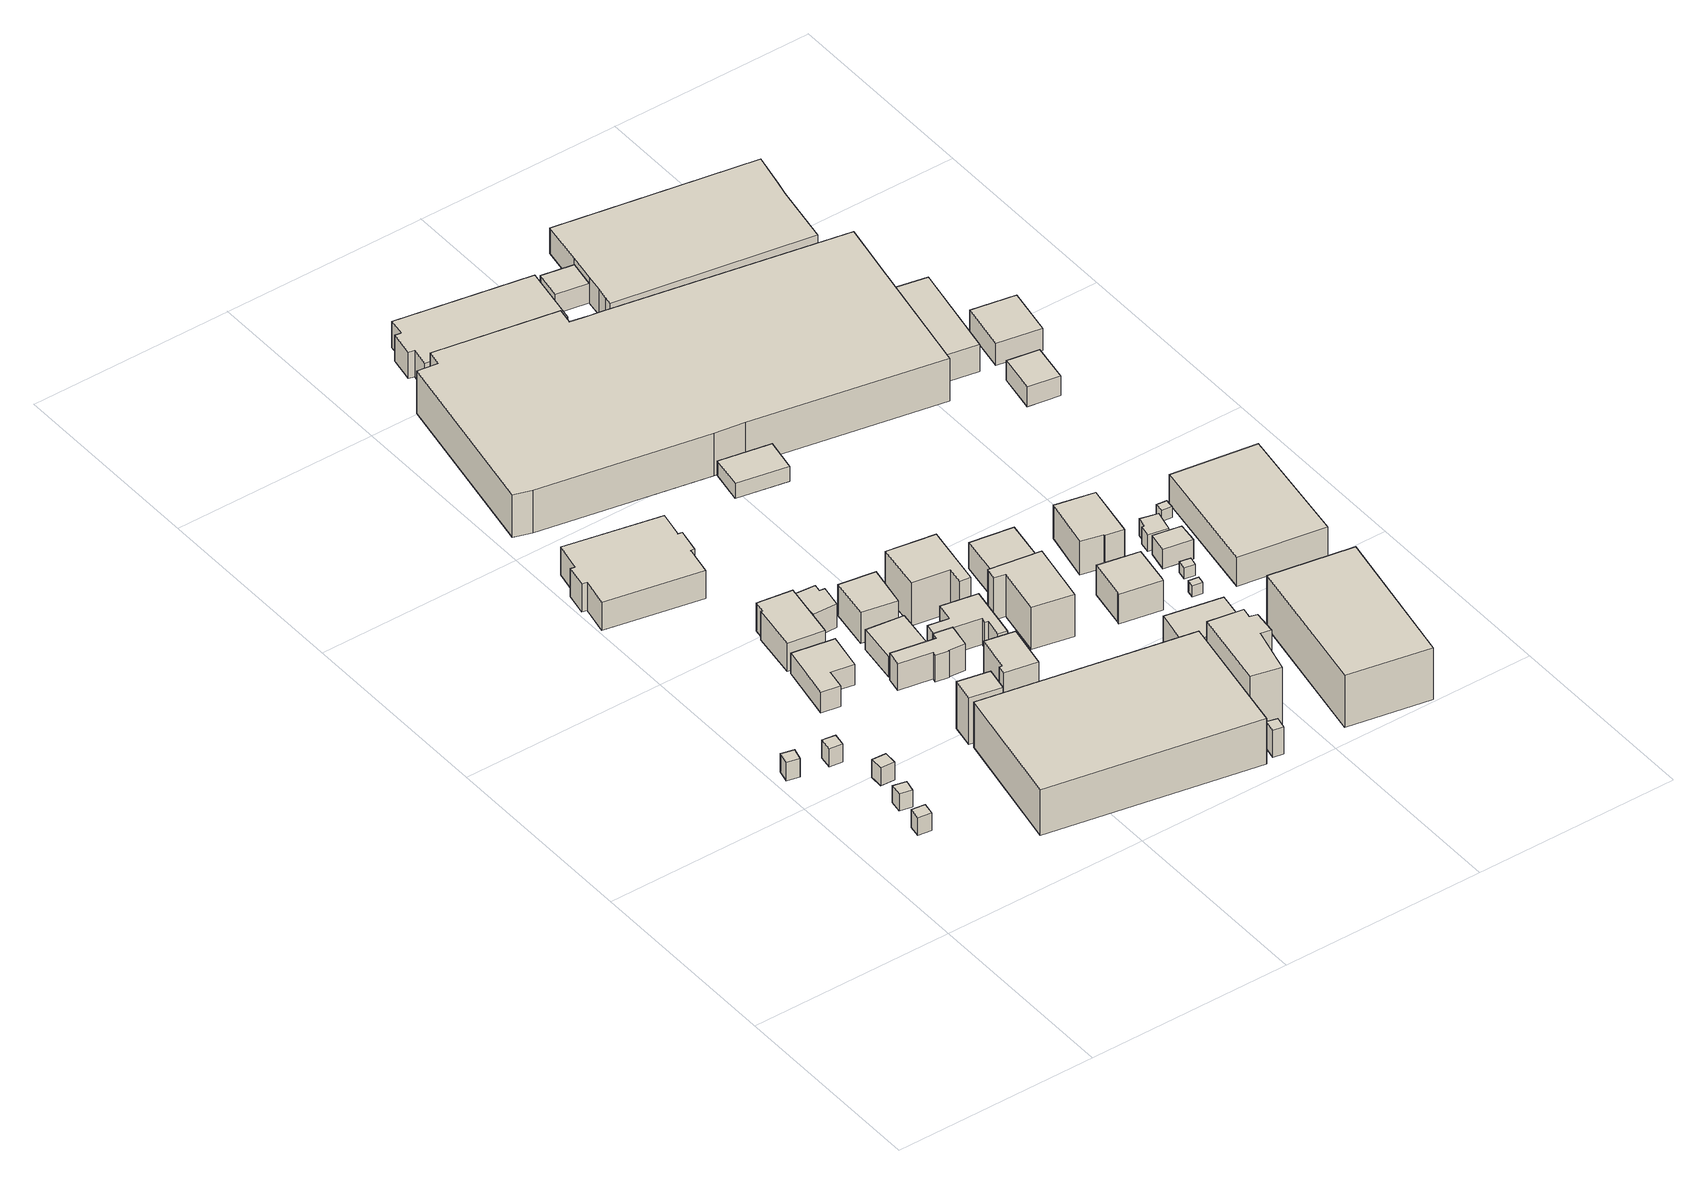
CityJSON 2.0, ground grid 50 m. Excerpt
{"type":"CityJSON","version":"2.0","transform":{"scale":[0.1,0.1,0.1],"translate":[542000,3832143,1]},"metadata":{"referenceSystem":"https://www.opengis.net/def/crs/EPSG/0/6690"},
"CityObjects":{
"building1":{"type":"Building","attributes":{"計測周辺長":12.37,"1/2500図郭":85,"区名":"大正区","町丁目名称":"船町１丁目","街区番号":3,"class":"3001","usage":"441","measuredHeight":5,"storeysAboveGround":1,"BuildingDetailAttribute.buildingRoofEdgeArea":9.56,"BuildingDetailAttribute.buildingStructureType":"610","BuildingDetailAttribute.buildingStructureOrgType":"2","BuildingDetailAttribute.detailedUsage":"1520","BuildingDetailAttribute.specifiedBuildingCoverageRate":0.6,"BuildingDetailAttribute.surveyYear":2017,"BuildingTsunamiRiskAttribute.description":"1","BuildingTsunamiRiskAttribute.rank":"2","BuildingTsunamiRiskAttribute.depth":1.52,"BuildingHighTideRiskAttribute.description":"1","BuildingHighTideRiskAttribute.rank":"3","BuildingHighTideRiskAttribute.depth":4.43,"BuildingIDAttribute.prefecture":"27","BuildingIDAttribute.city":"27108"},"geometry":[{"type":"Solid","lod":"1","boundaries":[[[[0,1,2,3]],[[2,4,5,3]],[[1,6,4,2]],[[0,7,6,1]],[[3,5,7,0]],[[4,6,7,5]]]]}]},
"building2":{"type":"Building","attributes":{"計測周辺長":12.66,"1/2500図郭":85,"区名":"大正区","町丁目名称":"船町１丁目","街区番号":3,"class":"3001","usage":"441","measuredHeight":4.8,"storeysAboveGround":1,"BuildingDetailAttribute.buildingRoofEdgeArea":10,"BuildingDetailAttribute.buildingStructureType":"610","BuildingDetailAttribute.buildingStructureOrgType":"2","BuildingDetailAttribute.detailedUsage":"1520","BuildingDetailAttribute.specifiedBuildingCoverageRate":0.6,"BuildingDetailAttribute.surveyYear":2017,"BuildingTsunamiRiskAttribute.description":"1","BuildingTsunamiRiskAttribute.rank":"2","BuildingTsunamiRiskAttribute.depth":1.69,"BuildingHighTideRiskAttribute.description":"1","BuildingHighTideRiskAttribute.rank":"3","BuildingHighTideRiskAttribute.depth":4.6,"BuildingIDAttribute.prefecture":"27","BuildingIDAttribute.city":"27108"},"geometry":[{"type":"Solid","lod":"1","boundaries":[[[[8,9,10,11]],[[10,12,13,11]],[[9,14,12,10]],[[8,15,14,9]],[[11,13,15,8]],[[12,14,15,13]]]]}]},
"building3":{"type":"Building","attributes":{"計測周辺長":12.56,"1/2500図郭":85,"区名":"大正区","町丁目名称":"船町１丁目","街区番号":3,"class":"3001","usage":"441","measuredHeight":4.5,"storeysAboveGround":1,"BuildingDetailAttribute.buildingRoofEdgeArea":9.84,"BuildingDetailAttribute.buildingStructureType":"610","BuildingDetailAttribute.buildingStructureOrgType":"2","BuildingDetailAttribute.detailedUsage":"1520","BuildingDetailAttribute.specifiedBuildingCoverageRate":0.6,"BuildingDetailAttribute.surveyYear":2017,"BuildingTsunamiRiskAttribute.description":"1","BuildingTsunamiRiskAttribute.rank":"2","BuildingTsunamiRiskAttribute.depth":1.71,"BuildingHighTideRiskAttribute.description":"1","BuildingHighTideRiskAttribute.rank":"3","BuildingHighTideRiskAttribute.depth":4.62,"BuildingIDAttribute.prefecture":"27","BuildingIDAttribute.city":"27108"},"geometry":[{"type":"Solid","lod":"1","boundaries":[[[[16,17,18,19]],[[18,20,21,19]],[[17,22,20,18]],[[16,23,22,17]],[[19,21,23,16]],[[20,22,23,21]]]]}]},
"building4":{"type":"Building","attributes":{"計測周辺長":13.15,"1/2500図郭":85,"区名":"大正区","町丁目名称":"船町１丁目","街区番号":3,"class":"3001","usage":"441","measuredHeight":4.9,"storeysAboveGround":1,"BuildingDetailAttribute.buildingRoofEdgeArea":10.81,"BuildingDetailAttribute.buildingStructureType":"610","BuildingDetailAttribute.buildingStructureOrgType":"2","BuildingDetailAttribute.detailedUsage":"1520","BuildingDetailAttribute.specifiedBuildingCoverageRate":0.6,"BuildingDetailAttribute.surveyYear":2017,"BuildingTsunamiRiskAttribute.description":"1","BuildingTsunamiRiskAttribute.rank":"2","BuildingTsunamiRiskAttribute.depth":1.57,"BuildingHighTideRiskAttribute.description":"1","BuildingHighTideRiskAttribute.rank":"3","BuildingHighTideRiskAttribute.depth":4.48,"BuildingIDAttribute.prefecture":"27","BuildingIDAttribute.city":"27108"},"geometry":[{"type":"Solid","lod":"1","boundaries":[[[[24,25,26,27]],[[26,28,29,27]],[[25,30,28,26]],[[24,31,30,25]],[[27,29,31,24]],[[28,30,31,29]]]]}]},
"building5":{"type":"Building","attributes":{"計測周辺長":13.54,"1/2500図郭":85,"区名":"大正区","町丁目名称":"船町１丁目","街区番号":3,"class":"3001","usage":"441","measuredHeight":4.8,"storeysAboveGround":1,"BuildingDetailAttribute.buildingRoofEdgeArea":11.44,"BuildingDetailAttribute.buildingStructureType":"610","BuildingDetailAttribute.buildingStructureOrgType":"2","BuildingDetailAttribute.detailedUsage":"1520","BuildingDetailAttribute.specifiedBuildingCoverageRate":0.6,"BuildingDetailAttribute.surveyYear":2017,"BuildingTsunamiRiskAttribute.description":"1","BuildingTsunamiRiskAttribute.rank":"2","BuildingTsunamiRiskAttribute.depth":1.72,"BuildingHighTideRiskAttribute.description":"1","BuildingHighTideRiskAttribute.rank":"3","BuildingHighTideRiskAttribute.depth":4.63,"BuildingIDAttribute.prefecture":"27","BuildingIDAttribute.city":"27108"},"geometry":[{"type":"Solid","lod":"1","boundaries":[[[[32,33,34,35]],[[34,36,37,35]],[[33,38,36,34]],[[32,39,38,33]],[[35,37,39,32]],[[36,38,39,37]]]]}]},
"building6":{"type":"Building","attributes":{"計測周辺長":45.14,"1/2500図郭":85,"区名":"大正区","町丁目名称":"船町１丁目","街区番号":3,"class":"3001","usage":"441","measuredHeight":5.5,"storeysAboveGround":2,"BuildingDetailAttribute.buildingRoofEdgeArea":101.38,"BuildingDetailAttribute.buildingStructureType":"610","BuildingDetailAttribute.buildingStructureOrgType":"2","BuildingDetailAttribute.detailedUsage":"1520","BuildingDetailAttribute.specifiedBuildingCoverageRate":0.6,"BuildingDetailAttribute.surveyYear":2017,"BuildingTsunamiRiskAttribute.description":"1","BuildingTsunamiRiskAttribute.rank":"2","BuildingTsunamiRiskAttribute.depth":1.79,"BuildingHighTideRiskAttribute.description":"1","BuildingHighTideRiskAttribute.rank":"3","BuildingHighTideRiskAttribute.depth":4.7,"BuildingIDAttribute.prefecture":"27","BuildingIDAttribute.city":"27108"},"geometry":[{"type":"Solid","lod":"1","boundaries":[[[[40,41,42,43,44,45]],[[44,46,47,45]],[[43,48,46,44]],[[42,49,48,43]],[[41,50,49,42]],[[40,51,50,41]],[[45,47,51,40]],[[46,48,49,50,51,47]]]]}]},
"building7":{"type":"Building","attributes":{"class":"3001","measuredHeight":7.7,"BuildingDetailAttribute.specifiedBuildingCoverageRate":0.6,"BuildingDetailAttribute.surveyYear":2017,"BuildingTsunamiRiskAttribute.description":"1","BuildingTsunamiRiskAttribute.rank":"2","BuildingTsunamiRiskAttribute.depth":1.95,"BuildingHighTideRiskAttribute.description":"1","BuildingHighTideRiskAttribute.rank":"3","BuildingHighTideRiskAttribute.depth":4.87,"BuildingIDAttribute.prefecture":"27","BuildingIDAttribute.city":"27108"},"geometry":[{"type":"Solid","lod":"1","boundaries":[[[[52,53,54,55,56,57,58,59,60,61,62,63]],[[62,64,65,63]],[[61,66,64,62]],[[60,67,66,61]],[[59,68,67,60]],[[58,69,68,59]],[[57,70,69,58]],[[56,71,70,57]],[[55,72,71,56]],[[54,73,72,55]],[[53,74,73,54]],[[52,75,74,53]],[[63,65,75,52]],[[64,66,67,68,69,70,71,72,73,74,75,65]]]]}]},
"building8":{"type":"Building","attributes":{"計測周辺長":47.11,"1/2500図郭":85,"区名":"大正区","町丁目名称":"船町１丁目","街区番号":3,"class":"3001","usage":"441","measuredHeight":7.6,"storeysAboveGround":1,"BuildingDetailAttribute.buildingRoofEdgeArea":130.25,"BuildingDetailAttribute.buildingStructureType":"610","BuildingDetailAttribute.buildingStructureOrgType":"2","BuildingDetailAttribute.detailedUsage":"1520","BuildingDetailAttribute.specifiedBuildingCoverageRate":0.6,"BuildingDetailAttribute.surveyYear":2017,"BuildingTsunamiRiskAttribute.description":"1","BuildingTsunamiRiskAttribute.rank":"2","BuildingTsunamiRiskAttribute.depth":1.76,"BuildingHighTideRiskAttribute.description":"1","BuildingHighTideRiskAttribute.rank":"3","BuildingHighTideRiskAttribute.depth":4.67,"BuildingIDAttribute.prefecture":"27","BuildingIDAttribute.city":"27108"},"geometry":[{"type":"Solid","lod":"1","boundaries":[[[[76,77,78,79,80,81]],[[80,82,83,81]],[[79,84,82,80]],[[78,85,84,79]],[[77,86,85,78]],[[76,87,86,77]],[[81,83,87,76]],[[82,84,85,86,87,83]]]]}]},
"building9":{"type":"Building","attributes":{"計測周辺長":28.7,"1/2500図郭":85,"区名":"大正区","町丁目名称":"船町１丁目","街区番号":3,"class":"3001","usage":"441","measuredHeight":12.5,"storeysAboveGround":2,"BuildingDetailAttribute.buildingRoofEdgeArea":49.72,"BuildingDetailAttribute.buildingStructureType":"610","BuildingDetailAttribute.buildingStructureOrgType":"2","BuildingDetailAttribute.detailedUsage":"1520","BuildingDetailAttribute.specifiedBuildingCoverageRate":0.6,"BuildingDetailAttribute.surveyYear":2017,"BuildingTsunamiRiskAttribute.description":"1","BuildingTsunamiRiskAttribute.rank":"2","BuildingTsunamiRiskAttribute.depth":1.76,"BuildingHighTideRiskAttribute.description":"1","BuildingHighTideRiskAttribute.rank":"3","BuildingHighTideRiskAttribute.depth":4.67,"BuildingIDAttribute.prefecture":"27","BuildingIDAttribute.city":"27108"},"geometry":[{"type":"Solid","lod":"1","boundaries":[[[[88,89,90,91]],[[90,92,93,91]],[[89,94,92,90]],[[88,95,94,89]],[[91,93,95,88]],[[92,94,95,93]]]]}]},
"building10":{"type":"Building","attributes":{"計測周辺長":27.7,"1/2500図郭":85,"区名":"大正区","町丁目名称":"船町１丁目","街区番号":3,"class":"3001","usage":"441","measuredHeight":6.4,"storeysAboveGround":1,"BuildingDetailAttribute.buildingRoofEdgeArea":45.66,"BuildingDetailAttribute.buildingStructureType":"610","BuildingDetailAttribute.buildingStructureOrgType":"2","BuildingDetailAttribute.detailedUsage":"1520","BuildingDetailAttribute.specifiedBuildingCoverageRate":0.6,"BuildingDetailAttribute.surveyYear":2017,"BuildingTsunamiRiskAttribute.description":"1","BuildingTsunamiRiskAttribute.rank":"2","BuildingTsunamiRiskAttribute.depth":1.64,"BuildingHighTideRiskAttribute.description":"1","BuildingHighTideRiskAttribute.rank":"3","BuildingHighTideRiskAttribute.depth":4.55,"BuildingIDAttribute.prefecture":"27","BuildingIDAttribute.city":"27108"},"geometry":[{"type":"Solid","lod":"1","boundaries":[[[[96,97,98,99,100,101]],[[100,102,103,101]],[[99,104,102,100]],[[98,105,104,99]],[[97,106,105,98]],[[96,107,106,97]],[[101,103,107,96]],[[102,104,105,106,107,103]]]]}]},
"building11":{"type":"Building","attributes":{"class":"3001","measuredHeight":7.2,"BuildingDetailAttribute.specifiedBuildingCoverageRate":0.6,"BuildingDetailAttribute.surveyYear":2017,"BuildingTsunamiRiskAttribute.description":"1","BuildingTsunamiRiskAttribute.rank":"2","BuildingTsunamiRiskAttribute.depth":1.69,"BuildingHighTideRiskAttribute.description":"1","BuildingHighTideRiskAttribute.rank":"3","BuildingHighTideRiskAttribute.depth":4.6,"BuildingIDAttribute.prefecture":"27","BuildingIDAttribute.city":"27108"},"geometry":[{"type":"Solid","lod":"1","boundaries":[[[[108,109,110,111,112,113,114,115,116,117]],[[116,118,119,117]],[[115,120,118,116]],[[114,121,120,115]],[[113,122,121,114]],[[112,123,122,113]],[[111,124,123,112]],[[110,125,124,111]],[[109,126,125,110]],[[108,127,126,109]],[[117,119,127,108]],[[118,120,121,122,123,124,125,126,127,119]]]]}]},
"building12":{"type":"Building","attributes":{"class":"3001","measuredHeight":16.6,"BuildingDetailAttribute.specifiedBuildingCoverageRate":0.6,"BuildingDetailAttribute.surveyYear":2017,"BuildingTsunamiRiskAttribute.description":"1","BuildingTsunamiRiskAttribute.rank":"2","BuildingTsunamiRiskAttribute.depth":1.67,"BuildingHighTideRiskAttribute.description":"1","BuildingHighTideRiskAttribute.rank":"3","BuildingHighTideRiskAttribute.depth":4.59,"BuildingIDAttribute.prefecture":"27","BuildingIDAttribute.city":"27108"},"geometry":[{"type":"Solid","lod":"1","boundaries":[[[[128,129,130,131,132,133]],[[132,134,135,133]],[[131,136,134,132]],[[130,137,136,131]],[[129,138,137,130]],[[128,139,138,129]],[[133,135,139,128]],[[134,136,137,138,139,135]]]]}]},
"building13":{"type":"Building","attributes":{"計測周辺長":38.89,"1/2500図郭":85,"区名":"大正区","町丁目名称":"船町１丁目","街区番号":3,"class":"3001","usage":"441","measuredHeight":5.4,"storeysAboveGround":1,"BuildingDetailAttribute.buildingRoofEdgeArea":94.38,"BuildingDetailAttribute.buildingStructureType":"610","BuildingDetailAttribute.buildingStructureOrgType":"2","BuildingDetailAttribute.detailedUsage":"1520","BuildingDetailAttribute.specifiedBuildingCoverageRate":0.6,"BuildingDetailAttribute.surveyYear":2017,"BuildingTsunamiRiskAttribute.description":"1","BuildingTsunamiRiskAttribute.rank":"2","BuildingTsunamiRiskAttribute.depth":1.75,"BuildingHighTideRiskAttribute.description":"1","BuildingHighTideRiskAttribute.rank":"3","BuildingHighTideRiskAttribute.depth":4.66,"BuildingIDAttribute.prefecture":"27","BuildingIDAttribute.city":"27108"},"geometry":[{"type":"Solid","lod":"1","boundaries":[[[[140,141,142,143]],[[142,144,145,143]],[[141,146,144,142]],[[140,147,146,141]],[[143,145,147,140]],[[144,146,147,145]]]]}]},
"building14":{"type":"Building","attributes":{"計測周辺長":167.39,"1/2500図郭":85,"区名":"大正区","町丁目名称":"船町１丁目","街区番号":3,"class":"3001","usage":"441","measuredHeight":12.2,"storeysAboveGround":2,"BuildingDetailAttribute.buildingRoofEdgeArea":1646.12,"BuildingDetailAttribute.buildingStructureType":"610","BuildingDetailAttribute.buildingStructureOrgType":"2","BuildingDetailAttribute.detailedUsage":"1520","BuildingDetailAttribute.specifiedBuildingCoverageRate":0.6,"BuildingDetailAttribute.surveyYear":2017,"BuildingTsunamiRiskAttribute.description":"1","BuildingTsunamiRiskAttribute.rank":"2","BuildingTsunamiRiskAttribute.depth":1.86,"BuildingHighTideRiskAttribute.description":"1","BuildingHighTideRiskAttribute.rank":"3","BuildingHighTideRiskAttribute.depth":4.91,"BuildingIDAttribute.prefecture":"27","BuildingIDAttribute.city":"27108"},"geometry":[{"type":"Solid","lod":"1","boundaries":[[[[148,149,150,151]],[[150,152,153,151]],[[149,154,152,150]],[[148,155,154,149]],[[151,153,155,148]],[[152,154,155,153]]]]}]},
"building15":{"type":"Building","attributes":{"計測周辺長":38.15,"1/2500図郭":85,"区名":"大正区","町丁目名称":"船町１丁目","街区番号":3,"class":"3001","usage":"441","measuredHeight":8.4,"storeysAboveGround":2,"BuildingDetailAttribute.buildingRoofEdgeArea":90.38,"BuildingDetailAttribute.buildingStructureType":"610","BuildingDetailAttribute.buildingStructureOrgType":"2","BuildingDetailAttribute.detailedUsage":"1520","BuildingDetailAttribute.specifiedBuildingCoverageRate":0.6,"BuildingDetailAttribute.surveyYear":2017,"BuildingTsunamiRiskAttribute.description":"1","BuildingTsunamiRiskAttribute.rank":"2","BuildingTsunamiRiskAttribute.depth":1.72,"BuildingHighTideRiskAttribute.description":"1","BuildingHighTideRiskAttribute.rank":"3","BuildingHighTideRiskAttribute.depth":4.63,"BuildingIDAttribute.prefecture":"27","BuildingIDAttribute.city":"27108"},"geometry":[{"type":"Solid","lod":"1","boundaries":[[[[156,157,158,159]],[[158,160,161,159]],[[157,162,160,158]],[[156,163,162,157]],[[159,161,163,156]],[[160,162,163,161]]]]}]},
"building16":{"type":"Building","attributes":{"class":"3001","measuredHeight":7,"BuildingDetailAttribute.specifiedBuildingCoverageRate":0.6,"BuildingDetailAttribute.surveyYear":2017,"BuildingTsunamiRiskAttribute.description":"1","BuildingTsunamiRiskAttribute.rank":"2","BuildingTsunamiRiskAttribute.depth":1.66,"BuildingHighTideRiskAttribute.description":"1","BuildingHighTideRiskAttribute.rank":"3","BuildingHighTideRiskAttribute.depth":4.57,"BuildingIDAttribute.prefecture":"27","BuildingIDAttribute.city":"27108"},"geometry":[{"type":"Solid","lod":"1","boundaries":[[[[164,165,166,167,168,169,170,171,172,173]],[[172,174,175,173]],[[171,176,174,172]],[[170,177,176,171]],[[169,178,177,170]],[[168,179,178,169]],[[167,180,179,168]],[[166,181,180,167]],[[165,182,181,166]],[[164,183,182,165]],[[173,175,183,164]],[[174,176,177,178,179,180,181,182,183,175]]]]}]},
"building17":{"type":"Building","attributes":{"計測周辺長":53.87,"1/2500図郭":85,"区名":"大正区","町丁目名称":"船町１丁目","街区番号":3,"class":"3001","usage":"441","measuredHeight":11.6,"storeysAboveGround":1,"BuildingDetailAttribute.buildingRoofEdgeArea":165.25,"BuildingDetailAttribute.buildingStructureType":"610","BuildingDetailAttribute.buildingStructureOrgType":"2","BuildingDetailAttribute.detailedUsage":"1520","BuildingDetailAttribute.specifiedBuildingCoverageRate":0.6,"BuildingDetailAttribute.surveyYear":2017,"BuildingTsunamiRiskAttribute.description":"1","BuildingTsunamiRiskAttribute.rank":"2","BuildingTsunamiRiskAttribute.depth":1.7,"BuildingHighTideRiskAttribute.description":"1","BuildingHighTideRiskAttribute.rank":"3","BuildingHighTideRiskAttribute.depth":4.6,"BuildingIDAttribute.prefecture":"27","BuildingIDAttribute.city":"27108"},"geometry":[{"type":"Solid","lod":"1","boundaries":[[[[184,185,186,187,188,189]],[[188,190,191,189]],[[187,192,190,188]],[[186,193,192,187]],[[185,194,193,186]],[[184,195,194,185]],[[189,191,195,184]],[[190,192,193,194,195,191]]]]}]},
"building18":{"type":"Building","attributes":{"計測周辺長":11.59,"1/2500図郭":85,"区名":"大正区","町丁目名称":"船町１丁目","街区番号":3,"class":"3001","usage":"441","measuredHeight":7.3,"storeysAboveGround":1,"BuildingDetailAttribute.buildingRoofEdgeArea":8.28,"BuildingDetailAttribute.buildingStructureType":"610","BuildingDetailAttribute.buildingStructureOrgType":"2","BuildingDetailAttribute.detailedUsage":"1520","BuildingDetailAttribute.specifiedBuildingCoverageRate":0.6,"BuildingDetailAttribute.surveyYear":2017,"BuildingTsunamiRiskAttribute.description":"1","BuildingTsunamiRiskAttribute.rank":"2","BuildingTsunamiRiskAttribute.depth":1.67,"BuildingHighTideRiskAttribute.description":"1","BuildingHighTideRiskAttribute.rank":"3","BuildingHighTideRiskAttribute.depth":4.57,"BuildingIDAttribute.prefecture":"27","BuildingIDAttribute.city":"27108"},"geometry":[{"type":"Solid","lod":"1","boundaries":[[[[196,197,198,199]],[[198,200,201,199]],[[197,202,200,198]],[[196,203,202,197]],[[199,201,203,196]],[[200,202,203,201]]]]}]},
"building19":{"type":"Building","attributes":{"計測周辺長":56.01,"1/2500図郭":85,"区名":"大正区","町丁目名称":"船町１丁目","街区番号":3,"class":"3001","usage":"441","measuredHeight":11.4,"storeysAboveGround":1,"BuildingDetailAttribute.buildingRoofEdgeArea":161.53,"BuildingDetailAttribute.buildingStructureType":"610","BuildingDetailAttribute.buildingStructureOrgType":"2","BuildingDetailAttribute.detailedUsage":"1520","BuildingDetailAttribute.specifiedBuildingCoverageRate":0.6,"BuildingDetailAttribute.surveyYear":2017,"BuildingTsunamiRiskAttribute.description":"1","BuildingTsunamiRiskAttribute.rank":"2","BuildingTsunamiRiskAttribute.depth":1.62,"BuildingHighTideRiskAttribute.description":"1","BuildingHighTideRiskAttribute.rank":"3","BuildingHighTideRiskAttribute.depth":4.53,"BuildingIDAttribute.prefecture":"27","BuildingIDAttribute.city":"27108"},"geometry":[{"type":"Solid","lod":"1","boundaries":[[[[204,205,206,207,208,209]],[[208,210,211,209]],[[207,212,210,208]],[[206,213,212,207]],[[205,214,213,206]],[[204,215,214,205]],[[209,211,215,204]],[[210,212,213,214,215,211]]]]}]},
"building20":{"type":"Building","attributes":{"計測周辺長":41.71,"1/2500図郭":85,"区名":"大正区","町丁目名称":"船町１丁目","街区番号":3,"class":"3001","usage":"441","measuredHeight":3.9,"storeysAboveGround":1,"BuildingDetailAttribute.buildingRoofEdgeArea":104.07,"BuildingDetailAttribute.buildingStructureType":"610","BuildingDetailAttribute.buildingStructureOrgType":"2","BuildingDetailAttribute.detailedUsage":"1520","BuildingDetailAttribute.specifiedBuildingCoverageRate":0.6,"BuildingDetailAttribute.surveyYear":2017,"BuildingTsunamiRiskAttribute.description":"1","BuildingTsunamiRiskAttribute.rank":"2","BuildingTsunamiRiskAttribute.depth":1.75,"BuildingHighTideRiskAttribute.description":"1","BuildingHighTideRiskAttribute.rank":"3","BuildingHighTideRiskAttribute.depth":4.67,"BuildingIDAttribute.prefecture":"27","BuildingIDAttribute.city":"27108"},"geometry":[{"type":"Solid","lod":"1","boundaries":[[[[216,217,218,219]],[[218,220,221,219]],[[217,222,220,218]],[[216,223,222,217]],[[219,221,223,216]],[[220,222,223,221]]]]}]},
"building21":{"type":"Building","attributes":{"class":"3001","measuredHeight":7.1,"BuildingDetailAttribute.specifiedBuildingCoverageRate":0.6,"BuildingDetailAttribute.surveyYear":2017,"BuildingTsunamiRiskAttribute.description":"1","BuildingTsunamiRiskAttribute.rank":"2","BuildingTsunamiRiskAttribute.depth":2.32,"BuildingHighTideRiskAttribute.description":"1","BuildingHighTideRiskAttribute.rank":"4","BuildingHighTideRiskAttribute.depth":5.25,"BuildingIDAttribute.prefecture":"27","BuildingIDAttribute.city":"27108"},"geometry":[{"type":"Solid","lod":"1","boundaries":[[[[224,225,226,227,228,229,230,231]],[[230,232,233,231]],[[229,234,232,230]],[[228,235,234,229]],[[227,236,235,228]],[[226,237,236,227]],[[225,238,237,226]],[[224,239,238,225]],[[231,233,239,224]],[[232,234,235,236,237,238,239,233]]]]}]},
"building22":{"type":"Building","attributes":{"計測周辺長":60.55,"1/2500図郭":85,"区名":"大正区","町丁目名称":"船町１丁目","街区番号":3,"class":"3001","usage":"441","measuredHeight":15.5,"storeysAboveGround":1,"BuildingDetailAttribute.buildingRoofEdgeArea":175.75,"BuildingDetailAttribute.buildingStructureType":"610","BuildingDetailAttribute.buildingStructureOrgType":"2","BuildingDetailAttribute.detailedUsage":"1520","BuildingDetailAttribute.specifiedBuildingCoverageRate":0.6,"BuildingDetailAttribute.surveyYear":2017,"BuildingTsunamiRiskAttribute.description":"1","BuildingTsunamiRiskAttribute.rank":"2","BuildingTsunamiRiskAttribute.depth":1.81,"BuildingHighTideRiskAttribute.description":"1","BuildingHighTideRiskAttribute.rank":"3","BuildingHighTideRiskAttribute.depth":4.71,"BuildingIDAttribute.prefecture":"27","BuildingIDAttribute.city":"27108"},"geometry":[{"type":"Solid","lod":"1","boundaries":[[[[240,241,242,243,244,245,246,247]],[[246,248,249,247]],[[245,250,248,246]],[[244,251,250,245]],[[243,252,251,244]],[[242,253,252,243]],[[241,254,253,242]],[[240,255,254,241]],[[247,249,255,240]],[[248,250,251,252,253,254,255,249]]]]}]},
"building23":{"type":"Building","attributes":{"計測周辺長":47.18,"1/2500図郭":85,"区名":"大正区","町丁目名称":"船町１丁目","街区番号":3,"class":"3001","usage":"441","measuredHeight":6.9,"storeysAboveGround":2,"BuildingDetailAttribute.buildingRoofEdgeArea":137.81,"BuildingDetailAttribute.buildingStructureType":"610","BuildingDetailAttribute.buildingStructureOrgType":"2","BuildingDetailAttribute.detailedUsage":"1520","BuildingDetailAttribute.specifiedBuildingCoverageRate":0.6,"BuildingDetailAttribute.surveyYear":2017,"BuildingTsunamiRiskAttribute.description":"1","BuildingTsunamiRiskAttribute.rank":"2","BuildingTsunamiRiskAttribute.depth":1.68,"BuildingHighTideRiskAttribute.description":"1","BuildingHighTideRiskAttribute.rank":"3","BuildingHighTideRiskAttribute.depth":4.58,"BuildingIDAttribute.prefecture":"27","BuildingIDAttribute.city":"27108"},"geometry":[{"type":"Solid","lod":"1","boundaries":[[[[256,257,258,259]],[[258,260,261,259]],[[257,262,260,258]],[[256,263,262,257]],[[259,261,263,256]],[[260,262,263,261]]]]}]},
"building24":{"type":"Building","attributes":{"計測周辺長":299.87,"1/2500図郭":85,"区名":"大正区","町丁目名称":"船町１丁目","街区番号":3,"class":"3001","usage":"441","measuredHeight":11.5,"storeysAboveGround":1,"BuildingDetailAttribute.buildingRoofEdgeArea":4706.51,"BuildingDetailAttribute.buildingStructureType":"610","BuildingDetailAttribute.buildingStructureOrgType":"2","BuildingDetailAttribute.detailedUsage":"1520","BuildingDetailAttribute.specifiedBuildingCoverageRate":0.6,"BuildingDetailAttribute.surveyYear":2017,"BuildingTsunamiRiskAttribute.description":"1","BuildingTsunamiRiskAttribute.rank":"2","BuildingTsunamiRiskAttribute.depth":2.06,"BuildingHighTideRiskAttribute.description":"1","BuildingHighTideRiskAttribute.rank":"4","BuildingHighTideRiskAttribute.depth":5,"BuildingIDAttribute.prefecture":"27","BuildingIDAttribute.city":"27108"},"geometry":[{"type":"Solid","lod":"1","boundaries":[[[[264,265,266,267,268,269,270,271,272,273,274,275,276,277,278,279,280]],[[279,281,282,280]],[[278,283,281,279]],[[277,284,283,278]],[[276,285,284,277]],[[275,286,285,276]],[[274,287,286,275]],[[273,288,287,274]],[[272,289,288,273]],[[271,290,289,272]],[[270,291,290,271]],[[269,292,291,270]],[[268,293,292,269]],[[267,294,293,268]],[[266,295,294,267]],[[265,296,295,266]],[[264,297,296,265]],[[280,282,297,264]],[[281,283,284,285,286,287,288,289,290,291,292,293,294,295,296,297,282]]]]}]},
"building25":{"type":"Building","attributes":{"計測周辺長":48.15,"1/2500図郭":85,"区名":"大正区","町丁目名称":"船町１丁目","街区番号":3,"class":"3001","usage":"441","measuredHeight":8,"storeysAboveGround":1,"BuildingDetailAttribute.buildingRoofEdgeArea":140.44,"BuildingDetailAttribute.buildingStructureType":"610","BuildingDetailAttribute.buildingStructureOrgType":"2","BuildingDetailAttribute.detailedUsage":"1520","BuildingDetailAttribute.specifiedBuildingCoverageRate":0.6,"BuildingDetailAttribute.surveyYear":2017,"BuildingTsunamiRiskAttribute.description":"1","BuildingTsunamiRiskAttribute.rank":"2","BuildingTsunamiRiskAttribute.depth":1.81,"BuildingHighTideRiskAttribute.description":"1","BuildingHighTideRiskAttribute.rank":"3","BuildingHighTideRiskAttribute.depth":4.71,"BuildingIDAttribute.prefecture":"27","BuildingIDAttribute.city":"27108"},"geometry":[{"type":"Solid","lod":"1","boundaries":[[[[298,299,300,301]],[[300,302,303,301]],[[299,304,302,300]],[[298,305,304,299]],[[301,303,305,298]],[[302,304,305,303]]]]}]},
"building26":{"type":"Building","attributes":{"計測周辺長":41.48,"1/2500図郭":85,"区名":"大正区","町丁目名称":"船町１丁目","街区番号":3,"class":"3001","usage":"441","measuredHeight":8,"storeysAboveGround":1,"BuildingDetailAttribute.buildingRoofEdgeArea":107.53,"BuildingDetailAttribute.buildingStructureType":"610","BuildingDetailAttribute.buildingStructureOrgType":"2","BuildingDetailAttribute.detailedUsage":"1520","BuildingDetailAttribute.specifiedBuildingCoverageRate":0.6,"BuildingDetailAttribute.surveyYear":2017,"BuildingTsunamiRiskAttribute.description":"1","BuildingTsunamiRiskAttribute.rank":"2","BuildingTsunamiRiskAttribute.depth":1.74,"BuildingHighTideRiskAttribute.description":"1","BuildingHighTideRiskAttribute.rank":"3","BuildingHighTideRiskAttribute.depth":4.64,"BuildingIDAttribute.prefecture":"27","BuildingIDAttribute.city":"27108"},"geometry":[{"type":"Solid","lod":"1","boundaries":[[[[306,307,308,309,310,311]],[[310,312,313,311]],[[309,314,312,310]],[[308,315,314,309]],[[307,316,315,308]],[[306,317,316,307]],[[311,313,317,306]],[[312,314,315,316,317,313]]]]}]},
"building27":{"type":"Building","attributes":{"計測周辺長":46.49,"1/2500図郭":85,"区名":"大正区","町丁目名称":"船町１丁目","街区番号":3,"class":"3001","usage":"441","measuredHeight":9,"storeysAboveGround":2,"BuildingDetailAttribute.buildingRoofEdgeArea":131.12,"BuildingDetailAttribute.buildingStructureType":"610","BuildingDetailAttribute.buildingStructureOrgType":"2","BuildingDetailAttribute.detailedUsage":"1520","BuildingDetailAttribute.specifiedBuildingCoverageRate":0.6,"BuildingDetailAttribute.surveyYear":2017,"BuildingTsunamiRiskAttribute.description":"1","BuildingTsunamiRiskAttribute.rank":"2","BuildingTsunamiRiskAttribute.depth":1.73,"BuildingHighTideRiskAttribute.description":"1","BuildingHighTideRiskAttribute.rank":"3","BuildingHighTideRiskAttribute.depth":4.63,"BuildingIDAttribute.prefecture":"27","BuildingIDAttribute.city":"27108"},"geometry":[{"type":"Solid","lod":"1","boundaries":[[[[318,319,320,321,322,323]],[[322,324,325,323]],[[321,326,324,322]],[[320,327,326,321]],[[319,328,327,320]],[[318,329,328,319]],[[323,325,329,318]],[[324,326,327,328,329,325]]]]}]},
"building28":{"type":"Building","attributes":{"計測周辺長":302.09,"1/2500図郭":85,"区名":"大正区","町丁目名称":"船町１丁目","街区番号":3,"class":"3003","usage":"441","measuredHeight":5.3,"storeysAboveGround":1,"BuildingDetailAttribute.buildingRoofEdgeArea":2786.77,"BuildingDetailAttribute.buildingStructureType":"601","BuildingDetailAttribute.buildingStructureOrgType":"1","BuildingDetailAttribute.detailedUsage":"1520","BuildingDetailAttribute.specifiedBuildingCoverageRate":0.6,"BuildingDetailAttribute.surveyYear":2017,"BuildingTsunamiRiskAttribute.description":"1","BuildingTsunamiRiskAttribute.rank":"2","BuildingTsunamiRiskAttribute.depth":2.11,"BuildingHighTideRiskAttribute.description":"1","BuildingHighTideRiskAttribute.rank":"4","BuildingHighTideRiskAttribute.depth":5.01,"BuildingIDAttribute.prefecture":"27","BuildingIDAttribute.city":"27108"},"geometry":[{"type":"Solid","lod":"1","boundaries":[[[[330,331,332,333]],[[332,334,335,333]],[[331,336,334,332]],[[330,337,336,331]],[[333,335,337,330]],[[334,336,337,335]]]]}]},
"building29":{"type":"Building","attributes":{"class":"3001","BuildingDetailAttribute.specifiedBuildingCoverageRate":0.6,"BuildingDetailAttribute.surveyYear":2017,"BuildingTsunamiRiskAttribute.description":"1","BuildingTsunamiRiskAttribute.rank":"2","BuildingTsunamiRiskAttribute.depth":1.59,"BuildingHighTideRiskAttribute.description":"1","BuildingHighTideRiskAttribute.rank":"3","BuildingHighTideRiskAttribute.depth":4.49,"BuildingIDAttribute.prefecture":"27","BuildingIDAttribute.city":"27108"},"geometry":[{"type":"Solid","lod":"1","boundaries":[[[[338,339,340,341]],[[340,342,343,341]],[[339,344,342,340]],[[338,345,344,339]],[[341,343,345,338]],[[342,344,345,343]]]]}]},
"building30":{"type":"Building","attributes":{"計測周辺長":113.56,"1/2500図郭":85,"区名":"大正区","町丁目名称":"船町１丁目","街区番号":3,"class":"3001","usage":"441","measuredHeight":14,"storeysAboveGround":2,"BuildingDetailAttribute.buildingRoofEdgeArea":743.59,"BuildingDetailAttribute.buildingStructureType":"610","BuildingDetailAttribute.buildingStructureOrgType":"2","BuildingDetailAttribute.detailedUsage":"1520","BuildingDetailAttribute.specifiedBuildingCoverageRate":0.6,"BuildingDetailAttribute.surveyYear":2017,"BuildingTsunamiRiskAttribute.description":"1","BuildingTsunamiRiskAttribute.rank":"2","BuildingTsunamiRiskAttribute.depth":1.93,"BuildingHighTideRiskAttribute.description":"1","BuildingHighTideRiskAttribute.rank":"3","BuildingHighTideRiskAttribute.depth":4.83,"BuildingIDAttribute.prefecture":"27","BuildingIDAttribute.city":"27108"},"geometry":[{"type":"Solid","lod":"1","boundaries":[[[[346,347,348,349]],[[348,350,351,349]],[[347,352,350,348]],[[346,353,352,347]],[[349,351,353,346]],[[350,352,353,351]]]]}]},
"building31":{"type":"Building","attributes":{"class":"3001","BuildingDetailAttribute.specifiedBuildingCoverageRate":0.6,"BuildingDetailAttribute.surveyYear":2017,"BuildingTsunamiRiskAttribute.description":"1","BuildingTsunamiRiskAttribute.rank":"2","BuildingTsunamiRiskAttribute.depth":1.59,"BuildingHighTideRiskAttribute.description":"1","BuildingHighTideRiskAttribute.rank":"3","BuildingHighTideRiskAttribute.depth":4.49,"BuildingIDAttribute.prefecture":"27","BuildingIDAttribute.city":"27108"},"geometry":[{"type":"Solid","lod":"1","boundaries":[[[[354,355,356,357]],[[356,358,359,357]],[[355,360,358,356]],[[354,361,360,355]],[[357,359,361,354]],[[358,360,361,359]]]]}]},
"building32":{"type":"Building","attributes":{"計測周辺長":24.13,"1/2500図郭":85,"区名":"大正区","町丁目名称":"船町１丁目","街区番号":3,"class":"3001","usage":"441","measuredHeight":5.1,"storeysAboveGround":2,"BuildingDetailAttribute.buildingRoofEdgeArea":35.47,"BuildingDetailAttribute.buildingStructureType":"610","BuildingDetailAttribute.buildingStructureOrgType":"2","BuildingDetailAttribute.detailedUsage":"1520","BuildingDetailAttribute.specifiedBuildingCoverageRate":0.6,"BuildingDetailAttribute.surveyYear":2017,"BuildingTsunamiRiskAttribute.description":"1","BuildingTsunamiRiskAttribute.rank":"2","BuildingTsunamiRiskAttribute.depth":1.73,"BuildingHighTideRiskAttribute.description":"1","BuildingHighTideRiskAttribute.rank":"3","BuildingHighTideRiskAttribute.depth":4.63,"BuildingIDAttribute.prefecture":"27","BuildingIDAttribute.city":"27108"},"geometry":[{"type":"Solid","lod":"1","boundaries":[[[[362,363,364,365]],[[364,366,367,365]],[[363,368,366,364]],[[362,369,368,363]],[[365,367,369,362]],[[366,368,369,367]]]]}]},
"building33":{"type":"Building","attributes":{"計測周辺長":20.71,"1/2500図郭":85,"区名":"大正区","町丁目名称":"船町１丁目","街区番号":3,"class":"3001","usage":"441","measuredHeight":4.5,"storeysAboveGround":1,"BuildingDetailAttribute.buildingRoofEdgeArea":25.28,"BuildingDetailAttribute.buildingStructureType":"610","BuildingDetailAttribute.buildingStructureOrgType":"2","BuildingDetailAttribute.detailedUsage":"1520","BuildingDetailAttribute.specifiedBuildingCoverageRate":0.6,"BuildingDetailAttribute.surveyYear":2017,"BuildingTsunamiRiskAttribute.description":"1","BuildingTsunamiRiskAttribute.rank":"2","BuildingTsunamiRiskAttribute.depth":1.71,"BuildingHighTideRiskAttribute.description":"1","BuildingHighTideRiskAttribute.rank":"3","BuildingHighTideRiskAttribute.depth":4.61,"BuildingIDAttribute.prefecture":"27","BuildingIDAttribute.city":"27108"},"geometry":[{"type":"Solid","lod":"1","boundaries":[[[[370,371,372,373,374,375]],[[374,376,377,375]],[[373,378,376,374]],[[372,379,378,373]],[[371,380,379,372]],[[370,381,380,371]],[[375,377,381,370]],[[376,378,379,380,381,377]]]]}]},
"building34":{"type":"Building","attributes":{"class":"3001","measuredHeight":3,"BuildingDetailAttribute.specifiedBuildingCoverageRate":0.6,"BuildingDetailAttribute.surveyYear":2017,"BuildingTsunamiRiskAttribute.description":"1","BuildingTsunamiRiskAttribute.rank":"2","BuildingTsunamiRiskAttribute.depth":1.75,"BuildingHighTideRiskAttribute.description":"1","BuildingHighTideRiskAttribute.rank":"3","BuildingHighTideRiskAttribute.depth":4.64,"BuildingIDAttribute.prefecture":"27","BuildingIDAttribute.city":"27108"},"geometry":[{"type":"Solid","lod":"1","boundaries":[[[[382,383,384,385]],[[384,386,387,385]],[[383,388,386,384]],[[382,389,388,383]],[[385,387,389,382]],[[386,388,389,387]]]]}]},
"building35":{"type":"Building","attributes":{"計測周辺長":102.83,"1/2500図郭":85,"区名":"大正区","町丁目名称":"船町１丁目","街区番号":3,"class":"3001","usage":"441","measuredHeight":7.9,"storeysAboveGround":2,"BuildingDetailAttribute.buildingRoofEdgeArea":640.09,"BuildingDetailAttribute.buildingStructureType":"610","BuildingDetailAttribute.buildingStructureOrgType":"2","BuildingDetailAttribute.detailedUsage":"1520","BuildingDetailAttribute.specifiedBuildingCoverageRate":0.6,"BuildingDetailAttribute.surveyYear":2017,"BuildingTsunamiRiskAttribute.description":"1","BuildingTsunamiRiskAttribute.rank":"2","BuildingTsunamiRiskAttribute.depth":1.9,"BuildingHighTideRiskAttribute.description":"1","BuildingHighTideRiskAttribute.rank":"3","BuildingHighTideRiskAttribute.depth":4.8,"BuildingIDAttribute.prefecture":"27","BuildingIDAttribute.city":"27108"},"geometry":[{"type":"Solid","lod":"1","boundaries":[[[[390,391,392,393]],[[392,394,395,393]],[[391,396,394,392]],[[390,397,396,391]],[[393,395,397,390]],[[394,396,397,395]]]]}]},
"building36":{"type":"Building","attributes":{"計測周辺長":302.09,"1/2500図郭":85,"区名":"大正区","町丁目名称":"船町１丁目","街区番号":3,"class":"3001","usage":"441","measuredHeight":6.9,"storeysAboveGround":1,"BuildingDetailAttribute.buildingRoofEdgeArea":2786.77,"BuildingDetailAttribute.buildingStructureType":"601","BuildingDetailAttribute.buildingStructureOrgType":"1","BuildingDetailAttribute.detailedUsage":"1520","BuildingDetailAttribute.specifiedBuildingCoverageRate":0.6,"BuildingDetailAttribute.surveyYear":2017,"BuildingTsunamiRiskAttribute.description":"1","BuildingTsunamiRiskAttribute.rank":"2","BuildingTsunamiRiskAttribute.depth":2.02,"BuildingHighTideRiskAttribute.description":"1","BuildingHighTideRiskAttribute.rank":"4","BuildingHighTideRiskAttribute.depth":5.02,"BuildingIDAttribute.prefecture":"27","BuildingIDAttribute.city":"27108"},"geometry":[{"type":"Solid","lod":"1","boundaries":[[[[398,399,400,401,402,403,404,405,330,333]],[[330,406,407,333]],[[405,408,406,330]],[[404,409,408,405]],[[403,410,409,404]],[[402,411,410,403]],[[401,412,411,402]],[[400,413,412,401]],[[399,414,413,400]],[[398,415,414,399]],[[333,407,415,398]],[[406,408,409,410,411,412,413,414,415,407]]]]}]},
"building37":{"type":"Building","attributes":{"class":"3003","measuredHeight":7.4,"BuildingDetailAttribute.specifiedBuildingCoverageRate":0.6,"BuildingDetailAttribute.surveyYear":2017,"BuildingTsunamiRiskAttribute.description":"1","BuildingTsunamiRiskAttribute.rank":"2","BuildingTsunamiRiskAttribute.depth":1.8,"BuildingHighTideRiskAttribute.description":"1","BuildingHighTideRiskAttribute.rank":"3","BuildingHighTideRiskAttribute.depth":4.7,"BuildingIDAttribute.prefecture":"27","BuildingIDAttribute.city":"27108"},"geometry":[{"type":"Solid","lod":"1","boundaries":[[[[416,417,418,419]],[[418,420,421,419]],[[417,422,420,418]],[[416,423,422,417]],[[419,421,423,416]],[[420,422,423,421]]]]}]},
"building38":{"type":"Building","attributes":{"計測周辺長":34.87,"1/2500図郭":85,"区名":"大正区","町丁目名称":"船町１丁目","街区番号":3,"class":"3001","usage":"441","measuredHeight":5.2,"storeysAboveGround":1,"BuildingDetailAttribute.buildingRoofEdgeArea":75.17,"BuildingDetailAttribute.buildingStructureType":"610","BuildingDetailAttribute.buildingStructureOrgType":"2","BuildingDetailAttribute.detailedUsage":"1520","BuildingDetailAttribute.specifiedBuildingCoverageRate":0.6,"BuildingDetailAttribute.surveyYear":2017,"BuildingTsunamiRiskAttribute.description":"1","BuildingTsunamiRiskAttribute.rank":"2","BuildingTsunamiRiskAttribute.depth":1.6,"BuildingHighTideRiskAttribute.description":"1","BuildingHighTideRiskAttribute.rank":"3","BuildingHighTideRiskAttribute.depth":4.5,"BuildingIDAttribute.prefecture":"27","BuildingIDAttribute.city":"27108"},"geometry":[{"type":"Solid","lod":"1","boundaries":[[[[424,425,426,427]],[[426,428,429,427]],[[425,430,428,426]],[[424,431,430,425]],[[427,429,431,424]],[[428,430,431,429]]]]}]},
"building39":{"type":"Building","attributes":{"計測周辺長":45.95,"1/2500図郭":85,"区名":"大正区","町丁目名称":"船町１丁目","街区番号":3,"class":"3001","usage":"441","measuredHeight":5.9,"storeysAboveGround":1,"BuildingDetailAttribute.buildingRoofEdgeArea":131.56,"BuildingDetailAttribute.buildingStructureType":"610","BuildingDetailAttribute.buildingStructureOrgType":"2","BuildingDetailAttribute.detailedUsage":"1520","BuildingDetailAttribute.specifiedBuildingCoverageRate":0.6,"BuildingDetailAttribute.surveyYear":2017,"BuildingTsunamiRiskAttribute.description":"1","BuildingTsunamiRiskAttribute.rank":"2","BuildingTsunamiRiskAttribute.depth":1.66,"BuildingHighTideRiskAttribute.description":"1","BuildingHighTideRiskAttribute.rank":"3","BuildingHighTideRiskAttribute.depth":4.55,"BuildingIDAttribute.prefecture":"27","BuildingIDAttribute.city":"27108"},"geometry":[{"type":"Solid","lod":"1","boundaries":[[[[432,433,434,435]],[[434,436,437,435]],[[433,438,436,434]],[[432,439,438,433]],[[435,437,439,432]],[[436,438,439,437]]]]}]}
},
"vertices":[
[23,592,4],[30,622,4],[61,615,4],[53,585,4],[61,615,54],[53,585,54],[30,622,54],[23,592,54],
[136,288,4],[141,318,4],[174,314,4],[169,284,4],[174,314,52],[169,284,52],[141,318,52],[136,288,52],
[153,376,3],[158,406,3],[190,399,3],[183,369,3],[190,399,49],[183,369,49],[158,406,49],[153,376,49],
[121,575,4],[126,608,4],[158,603,4],[153,571,4],[158,603,53],[153,571,53],[126,608,53],[121,575,53],
[170,463,4],[172,496,4],[207,494,4],[205,461,4],[207,494,52],[205,461,52],[172,496,52],[170,463,52],
[211,725,4],[237,865,4],[339,847,4],[322,756,4],[266,766,4],[257,717,4],[266,766,59],[257,717,59],[322,756,59],[339,847,59],[237,865,59],[211,725,59],
[8,1213,1],[22,1282,1],[10,1285,1],[21,1339,1],[33,1337,1],[47,1407,1],[280,1360,1],[267,1296,1],[277,1294,1],[265,1235,1],[256,1236,1],[242,1166,1],[256,1236,77],[242,1166,77],[265,1235,77],[277,1294,77],[267,1296,77],[280,1360,77],[47,1407,77],[33,1337,77],[21,1339,77],[10,1285,77],[22,1282,77],[8,1213,77],
[235,874,4],[252,989,4],[257,989,4],[262,1017,4],[347,1005,4],[323,860,4],[347,1005,80],[323,860,80],[262,1017,80],[257,989,80],[252,989,80],[235,874,80],
[396,461,4],[407,518,4],[484,503,4],[473,445,4],[484,503,130],[473,445,130],[407,518,130],[396,461,130],
[342,928,4],[349,1005,4],[402,1001,4],[399,983,4],[412,981,4],[402,926,4],[412,981,68],[402,926,68],[399,983,68],[402,1001,68],[349,1005,68],[342,928,68],
[493,660,4],[492,658,4],[461,664,4],[463,674,4],[382,688,4],[389,726,4],[496,707,4],[499,723,4],[544,715,4],[533,656,4],[544,715,76],[533,656,76],[499,723,76],[496,707,76],[389,726,76],[382,688,76],[463,674,76],[461,664,76],[492,658,76],[493,660,76],
[474,444,4],[478,465,4],[485,464,4],[502,551,4],[574,537,4],[553,429,4],[574,537,170],[553,429,170],[502,551,170],[485,464,170],[478,465,170],[474,444,170],
[392,733,5],[406,833,5],[498,822,5],[484,722,5],[498,822,59],[484,722,59],[406,833,59],[392,733,59],
[340,138,3],[400,448,3],[910,353,3],[854,43,3],[910,353,126],[854,43,126],[400,448,126],[340,138,126],
[411,856,4],[427,956,4],[515,942,4],[496,839,4],[515,942,88],[496,839,88],[427,956,88],[411,856,88],
[607,643,4],[615,688,4],[608,690,4],[611,703,4],[501,723,4],[506,753,4],[556,744,4],[565,788,4],[653,772,4],[629,639,4],[653,772,74],[629,639,74],[565,788,74],[556,744,74],[506,753,74],[501,723,74],[611,703,74],[608,690,74],[615,688,74],[607,643,74],
[612,782,5],[618,823,5],[528,838,5],[546,952,5],[664,933,5],[638,778,5],[664,933,121],[638,778,121],[546,952,121],[528,838,121],[618,823,121],[612,782,121],
[876,51,4],[883,83,4],[908,76,4],[901,46,4],[908,76,77],[901,46,77],[883,83,77],[876,51,77],
[683,629,4],[704,746,4],[677,751,4],[684,781,4],[809,762,4],[780,609,4],[809,762,118],[780,609,118],[684,781,118],[677,751,118],[704,746,118],[683,629,118],
[483,1388,2],[498,1469,2],[622,1446,2],[607,1365,2],[622,1446,42],[607,1365,42],[498,1469,42],[483,1388,42],
[178,2054,1],[186,2100,1],[172,2103,1],[183,2165,1],[197,2162,1],[204,2204,1],[531,2147,1],[505,1997,1],[531,2147,72],[505,1997,72],[204,2204,72],[197,2162,72],[183,2165,72],[172,2103,72],[186,2100,72],[178,2054,72],
[883,141,4],[918,336,4],[1003,322,4],[998,297,4],[1016,292,4],[1009,234,4],[984,239,4],[955,124,4],[984,239,159],[955,124,159],[1009,234,159],[1016,292,159],[998,297,159],[1003,322,159],[918,336,159],[883,141,159],
[714,789,4],[735,916,4],[840,900,4],[819,772,4],[840,900,74],[819,772,74],[735,916,74],[714,789,74],
[529,1930,1],[536,1929,1],[1113,1823,1],[1083,1666,1],[1038,1427,1],[1028,1375,1],[565,1462,1],[492,1474,1],[81,1550,1],[39,1564,1],[119,2003,1],[169,1996,1],[176,2033,1],[474,1981,1],[467,1941,1],[509,1933,1],[510,1933,1],[509,1933,116],[510,1933,116],[467,1941,116],[474,1981,116],[176,2033,116],[169,1996,116],[119,2003,116],[39,1564,116],[81,1550,116],[492,1474,116],[565,1462,116],[1028,1375,116],[1038,1427,116],[1083,1666,116],[1113,1823,116],[536,1929,116],[529,1930,116],
[890,378,4],[909,476,4],[1047,450,4],[1030,352,4],[1047,450,84],[1030,352,84],[909,476,84],[890,378,84],
[997,672,3],[981,576,3],[979,569,3],[878,588,3],[880,596,3],[897,691,3],[880,596,83],[897,691,83],[878,588,83],[979,569,83],[981,576,83],[997,672,83],
[959,746,5],[959,749,5],[906,761,5],[933,888,5],[1028,869,5],[1004,737,5],[1028,869,95],[1004,737,95],[933,888,95],[906,761,95],[959,749,95],[959,746,95],
[616,2073,3],[539,2086,3],[551,2154,3],[628,2140,3],[551,2154,56],[628,2140,56],[539,2086,56],[616,2073,56],
[1052,566,4],[1055,584,4],[1079,581,4],[1076,562,4],[1079,581,34],[1076,562,34],[1055,584,34],[1052,566,34],
[1053,40,4],[1117,395,4],[1320,360,4],[1254,2,4],[1320,360,144],[1254,2,144],[1117,395,144],[1053,40,144],
[1073,622,4],[1077,645,4],[1103,640,4],[1098,618,4],[1103,640,34],[1098,618,34],[1077,645,34],[1073,622,34],
[1057,675,4],[1067,725,4],[1134,713,4],[1127,663,4],[1134,713,56],[1127,663,56],[1067,725,56],[1057,675,56],
[1064,737,5],[1069,765,5],[1076,765,5],[1081,790,5],[1124,780,5],[1112,728,5],[1124,780,50],[1112,728,50],[1081,790,50],[1076,765,50],[1069,765,50],[1064,737,50],
[1146,798,4],[1148,821,4],[1173,818,4],[1171,796,4],[1173,818,34],[1171,796,34],[1148,821,34],[1146,798,34],
[1146,538,4],[1193,836,4],[1401,806,4],[1356,505,4],[1401,806,82],[1356,505,82],[1193,836,82],[1146,538,82],
[647,2250,3],[1130,2168,3],[1111,2080,3],[1104,2050,3],[1078,1900,3],[602,1980,3],[605,2002,3],[610,2031,3],[616,2073,72],[628,2140,72],[610,2031,72],[605,2002,72],[602,1980,72],[1078,1900,72],[1104,2050,72],[1111,2080,72],[1130,2168,72],[647,2250,72],
[1083,1666,6],[1176,1648,6],[1131,1410,6],[1038,1427,6],[1131,1410,79],[1038,1427,79],[1176,1648,79],[1083,1666,79],
[1143,1261,5],[1159,1356,5],[1236,1343,5],[1220,1248,5],[1236,1343,58],[1220,1248,58],[1159,1356,58],[1143,1261,58],
[1170,1406,5],[1191,1525,5],[1298,1506,5],[1277,1387,5],[1298,1506,65],[1277,1387,65],[1191,1525,65],[1170,1406,65]
]}
